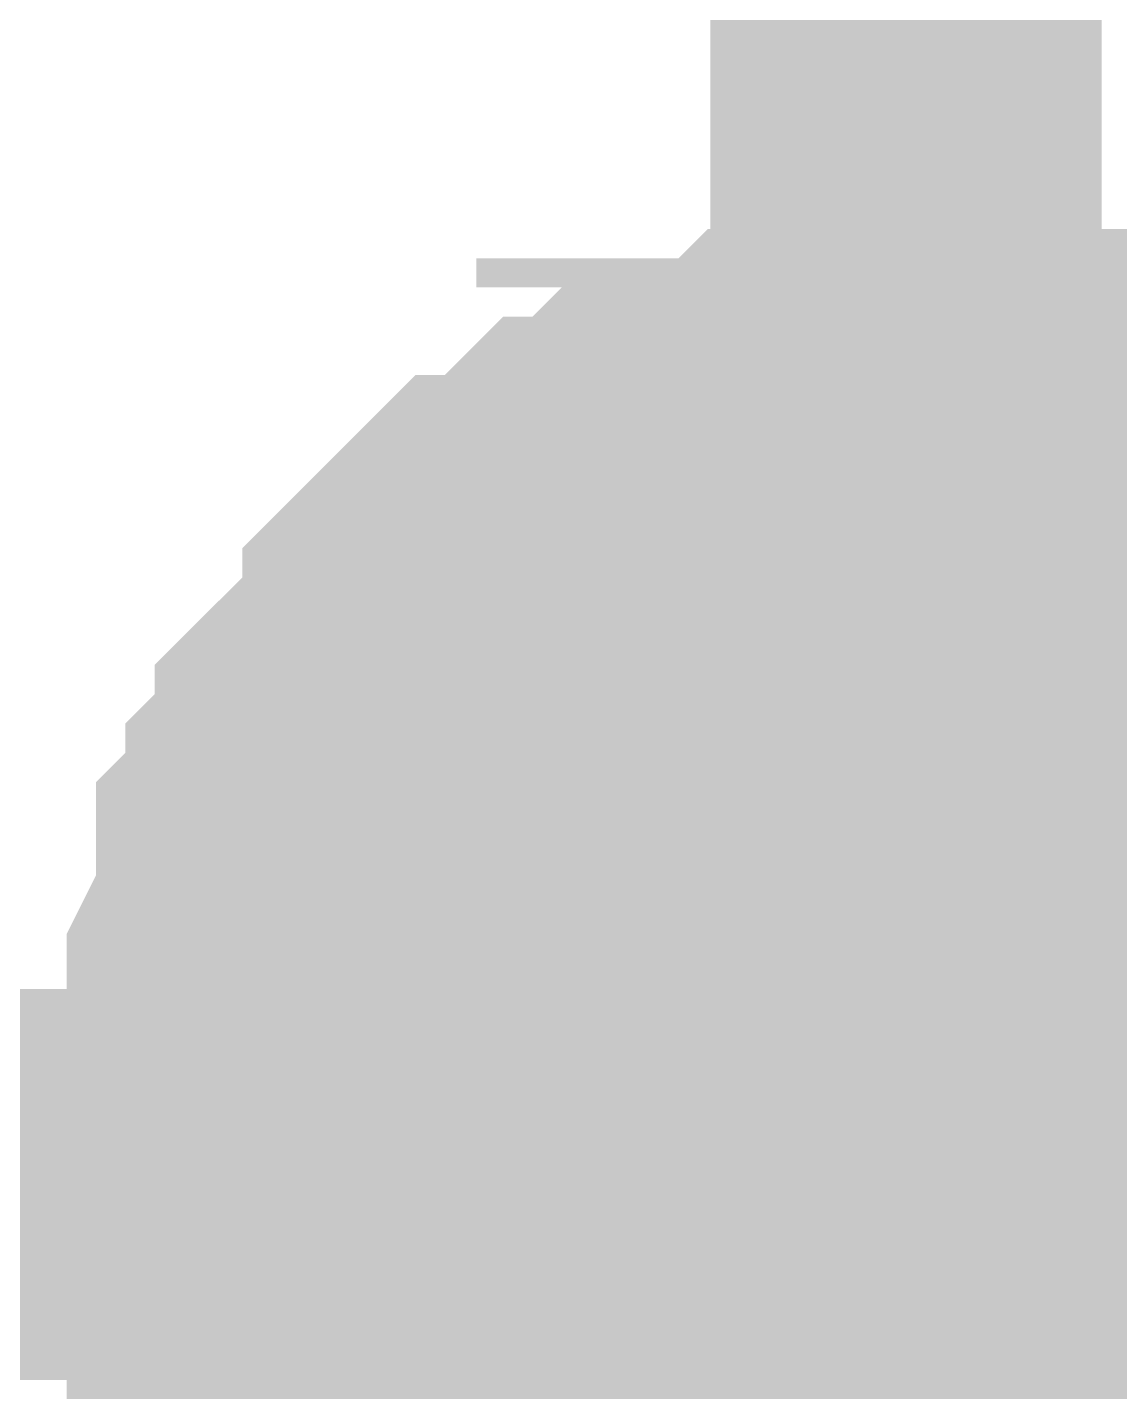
# Model space of a CAD drawing. Header units: millimetres. Extents: x 0 to 800, y 0 to 567.
# Drawn here: x 245.898 to 246.734, y 47.909 to 48.955 of the extents above; entities that cross this region are included whole.
import ezdxf

# ---------------------------------------------------------------- set-up
doc = ezdxf.new("R2010")
doc.units = ezdxf.units.MM
doc.layers.add('Sheet', color=255, linetype='Continuous')

msp = doc.modelspace()

# ---------------------------------------------------------------- linework, layer by layer
at = {"layer": 'Sheet'}
for points, const_width in [([(237.3645, 70.1081), (246.5706, 70.1081), (246.5706, 48.1349), (246.5706, 48.0678)], 0.2997), ([(246.5706, 48.1349), (258.5766, 48.1349), (258.5766, 57.5872)], 0.2997), ([(246.0778, 48.1349), (246.0778, 48.1573), (246.0778, 48.1797), (246.0778, 48.2021), (246.0778, 48.2245), (246.1002, 48.2693), (246.1002, 48.2917), (246.1002, 48.3141), (246.1226, 48.3365), (246.1226, 48.3589), (246.145, 48.3813), (246.145, 48.4037), (246.1674, 48.4261), (246.1674, 48.4261), (246.1898, 48.4485), (246.2122, 48.4709), (246.2122, 48.4933), (246.2346, 48.5157), (246.257, 48.5381), (246.2794, 48.5381), (246.3018, 48.5605), (246.3242, 48.5829), (246.3466, 48.5829), (246.369, 48.6053), (246.3914, 48.6053), (246.3914, 48.6277), (246.4362, 48.6277), (246.4586, 48.6277), (246.481, 48.6501), (246.5034, 48.6501), (246.5258, 48.6501), (246.5482, 48.6501), (246.5706, 48.6501)], 0.2997), ([(246.0778, 48.1349), (246.0778, 48.1573), (246.0778, 48.1797), (246.0778, 48.2021), (246.0778, 48.2245), (246.1002, 48.2693), (246.1002, 48.2917), (246.1002, 48.3141), (246.1226, 48.3365), (246.1226, 48.3589), (246.145, 48.3813), (246.145, 48.4037), (246.1674, 48.4261), (246.1674, 48.4261), (246.1898, 48.4485), (246.2122, 48.4709), (246.2122, 48.4933), (246.2346, 48.5157), (246.257, 48.5381), (246.2794, 48.5381), (246.3018, 48.5605), (246.3242, 48.5829), (246.3466, 48.5829), (246.369, 48.6053), (246.3914, 48.6053), (246.3914, 48.6277), (246.4362, 48.6277), (246.4586, 48.6277), (246.481, 48.6501), (246.5034, 48.6501), (246.5258, 48.6501), (246.5482, 48.6501), (246.5706, 48.6501)], 0.2997), ([(246.0778, 48.1349), (246.0778, 48.1573), (246.0778, 48.1797), (246.0778, 48.2021), (246.0778, 48.2245), (246.1002, 48.2693), (246.1002, 48.2917), (246.1002, 48.3141), (246.1226, 48.3365), (246.1226, 48.3589), (246.145, 48.3813), (246.145, 48.4037), (246.1674, 48.4261), (246.1674, 48.4261), (246.1898, 48.4485), (246.2122, 48.4709), (246.2122, 48.4933), (246.2346, 48.5157), (246.257, 48.5381), (246.2794, 48.5381), (246.3018, 48.5605), (246.3242, 48.5829), (246.3466, 48.5829), (246.369, 48.6053), (246.3914, 48.6053), (246.3914, 48.6277), (246.4362, 48.6277), (246.4586, 48.6277), (246.481, 48.6501), (246.5034, 48.6501), (246.5258, 48.6501), (246.5482, 48.6501), (246.5706, 48.6501)], 0.2997), ([(246.0778, 48.1349), (246.0778, 48.1573), (246.0778, 48.1797), (246.0778, 48.2021), (246.0778, 48.2245), (246.1002, 48.2693), (246.1002, 48.2917), (246.1002, 48.3141), (246.1226, 48.3365), (246.1226, 48.3589), (246.145, 48.3813), (246.145, 48.4037), (246.1674, 48.4261), (246.1674, 48.4261), (246.1898, 48.4485), (246.2122, 48.4709), (246.2122, 48.4933), (246.2346, 48.5157), (246.257, 48.5381), (246.2794, 48.5381), (246.3018, 48.5605), (246.3242, 48.5829), (246.3466, 48.5829), (246.369, 48.6053), (246.3914, 48.6053), (246.3914, 48.6277), (246.4362, 48.6277), (246.4586, 48.6277), (246.481, 48.6501), (246.5034, 48.6501), (246.5258, 48.6501), (246.5482, 48.6501), (246.5706, 48.6501)], 0.2997), ([(246.5706, 48.6501), (246.5706, 48.6501)], 0.2997), ([(246.5706, 48.6501), (246.593, 48.6501), (246.6154, 48.6501), (246.6602, 48.6501), (246.6826, 48.6501), (246.705, 48.6277), (246.7274, 48.6277), (246.7498, 48.6277), (246.7722, 48.6053), (246.7946, 48.6053), (246.817, 48.5829), (246.8394, 48.5829), (246.8618, 48.5605), (246.8842, 48.5381), (246.9066, 48.5381)], 0.2997), ([(246.5706, 48.6501), (246.5706, 48.6501)], 0.2997), ([(246.5706, 48.6501), (246.593, 48.6501), (246.6154, 48.6501), (246.6602, 48.6501), (246.6826, 48.6501), (246.705, 48.6277), (246.7274, 48.6277), (246.7498, 48.6277), (246.7722, 48.6053), (246.7946, 48.6053), (246.817, 48.5829), (246.8394, 48.5829), (246.8618, 48.5605), (246.8842, 48.5381), (246.9066, 48.5381)], 0.2997), ([(246.5706, 48.6501), (246.5706, 48.6501)], 0.2997), ([(246.5706, 48.6501), (246.593, 48.6501), (246.6154, 48.6501), (246.6602, 48.6501), (246.6826, 48.6501), (246.705, 48.6277), (246.7274, 48.6277), (246.7498, 48.6277), (246.7722, 48.6053), (246.7946, 48.6053), (246.817, 48.5829), (246.8394, 48.5829), (246.8618, 48.5605), (246.8842, 48.5381), (246.9066, 48.5381)], 0.2997), ([(246.5706, 48.6501), (246.5706, 48.6501)], 0.2997), ([(246.5706, 48.6501), (246.593, 48.6501), (246.6154, 48.6501), (246.6602, 48.6501), (246.6826, 48.6501), (246.705, 48.6277), (246.7274, 48.6277), (246.7498, 48.6277), (246.7722, 48.6053), (246.7946, 48.6053), (246.817, 48.5829), (246.8394, 48.5829), (246.8618, 48.5605), (246.8842, 48.5381), (246.9066, 48.5381)], 0.2997), ([(246.0778, 48.0678), (246.0778, 48.0902), (246.0778, 48.1125), (246.0778, 48.1573), (246.0778, 48.1797), (246.1002, 48.2021), (246.1002, 48.2245), (246.1002, 48.2469), (246.1226, 48.2693), (246.1226, 48.2917), (246.145, 48.3141), (246.145, 48.3365), (246.1674, 48.3589), (246.1674, 48.3813), (246.1898, 48.4037), (246.2122, 48.4261), (246.2122, 48.4261), (246.2346, 48.4485), (246.257, 48.4709), (246.2794, 48.4933), (246.3018, 48.4933), (246.3242, 48.5157), (246.3466, 48.5157), (246.369, 48.5381), (246.3914, 48.5381), (246.3914, 48.5605), (246.4362, 48.5605), (246.4586, 48.5605), (246.481, 48.5829), (246.5034, 48.5829), (246.5258, 48.5829), (246.5482, 48.5829), (246.5706, 48.5829)], 0.2997), ([(246.0778, 48.0678), (246.0778, 48.0902), (246.0778, 48.1125), (246.0778, 48.1573), (246.0778, 48.1797), (246.1002, 48.2021), (246.1002, 48.2245), (246.1002, 48.2469), (246.1226, 48.2693), (246.1226, 48.2917), (246.145, 48.3141), (246.145, 48.3365), (246.1674, 48.3589), (246.1674, 48.3813), (246.1898, 48.4037), (246.2122, 48.4261), (246.2122, 48.4261), (246.2346, 48.4485), (246.257, 48.4709), (246.2794, 48.4933), (246.3018, 48.4933), (246.3242, 48.5157), (246.3466, 48.5157), (246.369, 48.5381), (246.3914, 48.5381), (246.3914, 48.5605), (246.4362, 48.5605), (246.4586, 48.5605), (246.481, 48.5829), (246.5034, 48.5829), (246.5258, 48.5829), (246.5482, 48.5829), (246.5706, 48.5829)], 0.2997), ([(246.0778, 48.0678), (246.0778, 48.0902), (246.0778, 48.1125), (246.0778, 48.1573), (246.0778, 48.1797), (246.1002, 48.2021), (246.1002, 48.2245), (246.1002, 48.2469), (246.1226, 48.2693), (246.1226, 48.2917), (246.145, 48.3141), (246.145, 48.3365), (246.1674, 48.3589), (246.1674, 48.3813), (246.1898, 48.4037), (246.2122, 48.4261), (246.2122, 48.4261), (246.2346, 48.4485), (246.257, 48.4709), (246.2794, 48.4933), (246.3018, 48.4933), (246.3242, 48.5157), (246.3466, 48.5157), (246.369, 48.5381), (246.3914, 48.5381), (246.3914, 48.5605), (246.4362, 48.5605), (246.4586, 48.5605), (246.481, 48.5829), (246.5034, 48.5829), (246.5258, 48.5829), (246.5482, 48.5829), (246.5706, 48.5829)], 0.2997), ([(246.0778, 48.0678), (246.0778, 48.0902), (246.0778, 48.1125), (246.0778, 48.1573), (246.0778, 48.1797), (246.1002, 48.2021), (246.1002, 48.2245), (246.1002, 48.2469), (246.1226, 48.2693), (246.1226, 48.2917), (246.145, 48.3141), (246.145, 48.3365), (246.1674, 48.3589), (246.1674, 48.3813), (246.1898, 48.4037), (246.2122, 48.4261), (246.2122, 48.4261), (246.2346, 48.4485), (246.257, 48.4709), (246.2794, 48.4933), (246.3018, 48.4933), (246.3242, 48.5157), (246.3466, 48.5157), (246.369, 48.5381), (246.3914, 48.5381), (246.3914, 48.5605), (246.4362, 48.5605), (246.4586, 48.5605), (246.481, 48.5829), (246.5034, 48.5829), (246.5258, 48.5829), (246.5482, 48.5829), (246.5706, 48.5829)], 0.2997), ([(246.0778, 48.0678), (246.0778, 48.0902), (246.0778, 48.1125), (246.0778, 48.1573), (246.0778, 48.1797), (246.1002, 48.2021), (246.1002, 48.2245), (246.1002, 48.2469), (246.1226, 48.2693), (246.1226, 48.2917), (246.145, 48.3141), (246.145, 48.3365), (246.1674, 48.3589), (246.1674, 48.3813), (246.1898, 48.4037), (246.2122, 48.4261), (246.2122, 48.4261), (246.2346, 48.4485), (246.257, 48.4709), (246.2794, 48.4933), (246.3018, 48.4933), (246.3242, 48.5157), (246.3466, 48.5157), (246.369, 48.5381), (246.3914, 48.5381), (246.3914, 48.5605), (246.4362, 48.5605), (246.4586, 48.5605), (246.481, 48.5829), (246.5034, 48.5829), (246.5258, 48.5829), (246.5482, 48.5829), (246.5706, 48.5829)], 0.2997), ([(246.0778, 48.0678), (246.0778, 48.0902), (246.0778, 48.1125), (246.0778, 48.1573), (246.0778, 48.1797), (246.1002, 48.2021), (246.1002, 48.2245), (246.1002, 48.2469), (246.1226, 48.2693), (246.1226, 48.2917), (246.145, 48.3141), (246.145, 48.3365), (246.1674, 48.3589), (246.1674, 48.3813), (246.1898, 48.4037), (246.2122, 48.4261), (246.2122, 48.4261), (246.2346, 48.4485), (246.257, 48.4709), (246.2794, 48.4933), (246.3018, 48.4933), (246.3242, 48.5157), (246.3466, 48.5157), (246.369, 48.5381), (246.3914, 48.5381), (246.3914, 48.5605), (246.4362, 48.5605), (246.4586, 48.5605), (246.481, 48.5829), (246.5034, 48.5829), (246.5258, 48.5829), (246.5482, 48.5829), (246.5706, 48.5829)], 0.2997), ([(246.5706, 48.5829), (246.5706, 48.5829)], 0.2997), ([(246.5706, 48.5829), (246.593, 48.5829), (246.6154, 48.5829), (246.6602, 48.5829), (246.6826, 48.5829), (246.705, 48.5605), (246.7274, 48.5605), (246.7498, 48.5605), (246.7722, 48.5381), (246.7946, 48.5381), (246.817, 48.5157), (246.8394, 48.5157), (246.8618, 48.4933), (246.8842, 48.4933), (246.9066, 48.4709)], 0.2997), ([(246.5706, 48.5829), (246.5706, 48.5829)], 0.2997), ([(246.5706, 48.5829), (246.593, 48.5829), (246.6154, 48.5829), (246.6602, 48.5829), (246.6826, 48.5829), (246.705, 48.5605), (246.7274, 48.5605), (246.7498, 48.5605), (246.7722, 48.5381), (246.7946, 48.5381), (246.817, 48.5157), (246.8394, 48.5157), (246.8618, 48.4933), (246.8842, 48.4933), (246.9066, 48.4709)], 0.2997), ([(246.5706, 48.5829), (246.5706, 48.5829)], 0.2997), ([(246.5706, 48.5829), (246.593, 48.5829), (246.6154, 48.5829), (246.6602, 48.5829), (246.6826, 48.5829), (246.705, 48.5605), (246.7274, 48.5605), (246.7498, 48.5605), (246.7722, 48.5381), (246.7946, 48.5381), (246.817, 48.5157), (246.8394, 48.5157), (246.8618, 48.4933), (246.8842, 48.4933), (246.9066, 48.4709)], 0.2997), ([(246.5706, 48.5829), (246.5706, 48.5829)], 0.2997), ([(246.5706, 48.5829), (246.593, 48.5829), (246.6154, 48.5829), (246.6602, 48.5829), (246.6826, 48.5829), (246.705, 48.5605), (246.7274, 48.5605), (246.7498, 48.5605), (246.7722, 48.5381), (246.7946, 48.5381), (246.817, 48.5157), (246.8394, 48.5157), (246.8618, 48.4933), (246.8842, 48.4933), (246.9066, 48.4709)], 0.2997), ([(246.5706, 48.5829), (246.5706, 48.5829)], 0.2997), ([(246.5706, 48.5829), (246.593, 48.5829), (246.6154, 48.5829), (246.6602, 48.5829), (246.6826, 48.5829), (246.705, 48.5605), (246.7274, 48.5605), (246.7498, 48.5605), (246.7722, 48.5381), (246.7946, 48.5381), (246.817, 48.5157), (246.8394, 48.5157), (246.8618, 48.4933), (246.8842, 48.4933), (246.9066, 48.4709)], 0.2997), ([(246.5706, 48.5829), (246.5706, 48.5829)], 0.2997), ([(246.5706, 48.5829), (246.593, 48.5829), (246.6154, 48.5829), (246.6602, 48.5829), (246.6826, 48.5829), (246.705, 48.5605), (246.7274, 48.5605), (246.7498, 48.5605), (246.7722, 48.5381), (246.7946, 48.5381), (246.817, 48.5157), (246.8394, 48.5157), (246.8618, 48.4933), (246.8842, 48.4933), (246.9066, 48.4709)], 0.2997), ([(246.0778, 48.1349), (246.0778, 48.1573), (246.0778, 48.1797), (246.0778, 48.2021), (246.0778, 48.2245), (246.1002, 48.2693), (246.1002, 48.2917), (246.1002, 48.3141), (246.1226, 48.3365), (246.1226, 48.3589), (246.145, 48.3813), (246.145, 48.4037), (246.1674, 48.4261), (246.1674, 48.4261), (246.1898, 48.4485), (246.2122, 48.4709), (246.2122, 48.4933), (246.2346, 48.5157), (246.257, 48.5381), (246.2794, 48.5381), (246.3018, 48.5605), (246.3242, 48.5829), (246.3466, 48.5829), (246.369, 48.6053), (246.3914, 48.6053), (246.3914, 48.6277), (246.4362, 48.6277), (246.4586, 48.6277), (246.481, 48.6501), (246.5034, 48.6501), (246.5258, 48.6501), (246.5482, 48.6501), (246.5706, 48.6501)], 0.0991), ([(246.0778, 48.1349), (246.0778, 48.1573), (246.0778, 48.1797), (246.0778, 48.2021), (246.0778, 48.2245), (246.1002, 48.2693), (246.1002, 48.2917), (246.1002, 48.3141), (246.1226, 48.3365), (246.1226, 48.3589), (246.145, 48.3813), (246.145, 48.4037), (246.1674, 48.4261), (246.1674, 48.4261), (246.1898, 48.4485), (246.2122, 48.4709), (246.2122, 48.4933), (246.2346, 48.5157), (246.257, 48.5381), (246.2794, 48.5381), (246.3018, 48.5605), (246.3242, 48.5829), (246.3466, 48.5829), (246.369, 48.6053), (246.3914, 48.6053), (246.3914, 48.6277), (246.4362, 48.6277), (246.4586, 48.6277), (246.481, 48.6501), (246.5034, 48.6501), (246.5258, 48.6501), (246.5482, 48.6501), (246.5706, 48.6501)], 0.0991), ([(246.0778, 48.1349), (246.0778, 48.1573), (246.0778, 48.1797), (246.0778, 48.2021), (246.0778, 48.2245), (246.1002, 48.2693), (246.1002, 48.2917), (246.1002, 48.3141), (246.1226, 48.3365), (246.1226, 48.3589), (246.145, 48.3813), (246.145, 48.4037), (246.1674, 48.4261), (246.1674, 48.4261), (246.1898, 48.4485), (246.2122, 48.4709), (246.2122, 48.4933), (246.2346, 48.5157), (246.257, 48.5381), (246.2794, 48.5381), (246.3018, 48.5605), (246.3242, 48.5829), (246.3466, 48.5829), (246.369, 48.6053), (246.3914, 48.6053), (246.3914, 48.6277), (246.4362, 48.6277), (246.4586, 48.6277), (246.481, 48.6501), (246.5034, 48.6501), (246.5258, 48.6501), (246.5482, 48.6501), (246.5706, 48.6501)], 0.0991), ([(246.0778, 48.1349), (246.0778, 48.1573), (246.0778, 48.1797), (246.0778, 48.2021), (246.0778, 48.2245), (246.1002, 48.2693), (246.1002, 48.2917), (246.1002, 48.3141), (246.1226, 48.3365), (246.1226, 48.3589), (246.145, 48.3813), (246.145, 48.4037), (246.1674, 48.4261), (246.1674, 48.4261), (246.1898, 48.4485), (246.2122, 48.4709), (246.2122, 48.4933), (246.2346, 48.5157), (246.257, 48.5381), (246.2794, 48.5381), (246.3018, 48.5605), (246.3242, 48.5829), (246.3466, 48.5829), (246.369, 48.6053), (246.3914, 48.6053), (246.3914, 48.6277), (246.4362, 48.6277), (246.4586, 48.6277), (246.481, 48.6501), (246.5034, 48.6501), (246.5258, 48.6501), (246.5482, 48.6501), (246.5706, 48.6501)], 0.0991), ([(246.5706, 48.6501), (246.5706, 48.6501)], 0.0991), ([(246.5706, 48.6501), (246.593, 48.6501), (246.6154, 48.6501), (246.6602, 48.6501), (246.6826, 48.6501), (246.705, 48.6277), (246.7274, 48.6277), (246.7498, 48.6277), (246.7722, 48.6053), (246.7946, 48.6053)], 0.0991), ([(246.5706, 48.6501), (246.5706, 48.6501)], 0.0991), ([(246.5706, 48.6501), (246.593, 48.6501), (246.6154, 48.6501), (246.6602, 48.6501), (246.6826, 48.6501), (246.705, 48.6277), (246.7274, 48.6277), (246.7498, 48.6277), (246.7722, 48.6053), (246.7946, 48.6053)], 0.0991), ([(246.5706, 48.6501), (246.5706, 48.6501)], 0.0991), ([(246.5706, 48.6501), (246.593, 48.6501), (246.6154, 48.6501), (246.6602, 48.6501), (246.6826, 48.6501), (246.705, 48.6277), (246.7274, 48.6277), (246.7498, 48.6277), (246.7722, 48.6053), (246.7946, 48.6053)], 0.0991), ([(246.5706, 48.6501), (246.5706, 48.6501)], 0.0991), ([(246.5706, 48.6501), (246.593, 48.6501), (246.6154, 48.6501), (246.6602, 48.6501), (246.6826, 48.6501), (246.705, 48.6277), (246.7274, 48.6277), (246.7498, 48.6277), (246.7722, 48.6053), (246.7946, 48.6053)], 0.0991), ([(246.0778, 48.0678), (246.0778, 48.0902), (246.0778, 48.1125), (246.0778, 48.1573), (246.0778, 48.1797), (246.1002, 48.2021), (246.1002, 48.2245), (246.1002, 48.2469), (246.1226, 48.2693), (246.1226, 48.2917), (246.145, 48.3141), (246.145, 48.3365), (246.1674, 48.3589), (246.1674, 48.3813), (246.1898, 48.4037), (246.2122, 48.4261), (246.2122, 48.4261), (246.2346, 48.4485), (246.257, 48.4709), (246.2794, 48.4933), (246.3018, 48.4933), (246.3242, 48.5157), (246.3466, 48.5157), (246.369, 48.5381), (246.3914, 48.5381), (246.3914, 48.5605), (246.4362, 48.5605), (246.4586, 48.5605), (246.481, 48.5829), (246.5034, 48.5829), (246.5258, 48.5829), (246.5482, 48.5829), (246.5706, 48.5829)], 0.0991), ([(246.0778, 48.0678), (246.0778, 48.0902), (246.0778, 48.1125), (246.0778, 48.1573), (246.0778, 48.1797), (246.1002, 48.2021), (246.1002, 48.2245), (246.1002, 48.2469), (246.1226, 48.2693), (246.1226, 48.2917), (246.145, 48.3141), (246.145, 48.3365), (246.1674, 48.3589), (246.1674, 48.3813), (246.1898, 48.4037), (246.2122, 48.4261), (246.2122, 48.4261), (246.2346, 48.4485), (246.257, 48.4709), (246.2794, 48.4933), (246.3018, 48.4933), (246.3242, 48.5157), (246.3466, 48.5157), (246.369, 48.5381), (246.3914, 48.5381), (246.3914, 48.5605), (246.4362, 48.5605), (246.4586, 48.5605), (246.481, 48.5829), (246.5034, 48.5829), (246.5258, 48.5829), (246.5482, 48.5829), (246.5706, 48.5829)], 0.0991), ([(246.0778, 48.0678), (246.0778, 48.0902), (246.0778, 48.1125), (246.0778, 48.1573), (246.0778, 48.1797), (246.1002, 48.2021), (246.1002, 48.2245), (246.1002, 48.2469), (246.1226, 48.2693), (246.1226, 48.2917), (246.145, 48.3141), (246.145, 48.3365), (246.1674, 48.3589), (246.1674, 48.3813), (246.1898, 48.4037), (246.2122, 48.4261), (246.2122, 48.4261), (246.2346, 48.4485), (246.257, 48.4709), (246.2794, 48.4933), (246.3018, 48.4933), (246.3242, 48.5157), (246.3466, 48.5157), (246.369, 48.5381), (246.3914, 48.5381), (246.3914, 48.5605), (246.4362, 48.5605), (246.4586, 48.5605), (246.481, 48.5829), (246.5034, 48.5829), (246.5258, 48.5829), (246.5482, 48.5829), (246.5706, 48.5829)], 0.0991), ([(246.0778, 48.0678), (246.0778, 48.0902), (246.0778, 48.1125), (246.0778, 48.1573), (246.0778, 48.1797), (246.1002, 48.2021), (246.1002, 48.2245), (246.1002, 48.2469), (246.1226, 48.2693), (246.1226, 48.2917), (246.145, 48.3141), (246.145, 48.3365), (246.1674, 48.3589), (246.1674, 48.3813), (246.1898, 48.4037), (246.2122, 48.4261), (246.2122, 48.4261), (246.2346, 48.4485), (246.257, 48.4709), (246.2794, 48.4933), (246.3018, 48.4933), (246.3242, 48.5157), (246.3466, 48.5157), (246.369, 48.5381), (246.3914, 48.5381), (246.3914, 48.5605), (246.4362, 48.5605), (246.4586, 48.5605), (246.481, 48.5829), (246.5034, 48.5829), (246.5258, 48.5829), (246.5482, 48.5829), (246.5706, 48.5829)], 0.0991), ([(246.0778, 48.0678), (246.0778, 48.0902), (246.0778, 48.1125), (246.0778, 48.1573), (246.0778, 48.1797), (246.1002, 48.2021), (246.1002, 48.2245), (246.1002, 48.2469), (246.1226, 48.2693), (246.1226, 48.2917), (246.145, 48.3141), (246.145, 48.3365), (246.1674, 48.3589), (246.1674, 48.3813), (246.1898, 48.4037), (246.2122, 48.4261), (246.2122, 48.4261), (246.2346, 48.4485), (246.257, 48.4709), (246.2794, 48.4933), (246.3018, 48.4933), (246.3242, 48.5157), (246.3466, 48.5157), (246.369, 48.5381), (246.3914, 48.5381), (246.3914, 48.5605), (246.4362, 48.5605), (246.4586, 48.5605), (246.481, 48.5829), (246.5034, 48.5829), (246.5258, 48.5829), (246.5482, 48.5829), (246.5706, 48.5829)], 0.0991), ([(246.0778, 48.0678), (246.0778, 48.0902), (246.0778, 48.1125), (246.0778, 48.1573), (246.0778, 48.1797), (246.1002, 48.2021), (246.1002, 48.2245), (246.1002, 48.2469), (246.1226, 48.2693), (246.1226, 48.2917), (246.145, 48.3141), (246.145, 48.3365), (246.1674, 48.3589), (246.1674, 48.3813), (246.1898, 48.4037), (246.2122, 48.4261), (246.2122, 48.4261), (246.2346, 48.4485), (246.257, 48.4709), (246.2794, 48.4933), (246.3018, 48.4933), (246.3242, 48.5157), (246.3466, 48.5157), (246.369, 48.5381), (246.3914, 48.5381), (246.3914, 48.5605), (246.4362, 48.5605), (246.4586, 48.5605), (246.481, 48.5829), (246.5034, 48.5829), (246.5258, 48.5829), (246.5482, 48.5829), (246.5706, 48.5829)], 0.0991), ([(246.5706, 48.5829), (246.5706, 48.5829)], 0.0991), ([(246.5706, 48.5829), (246.593, 48.5829), (246.6154, 48.5829), (246.6602, 48.5829), (246.6826, 48.5829), (246.705, 48.5605), (246.7274, 48.5605), (246.7498, 48.5605), (246.7722, 48.5381), (246.7946, 48.5381)], 0.0991), ([(246.5706, 48.5829), (246.5706, 48.5829)], 0.0991), ([(246.5706, 48.5829), (246.593, 48.5829), (246.6154, 48.5829), (246.6602, 48.5829), (246.6826, 48.5829), (246.705, 48.5605), (246.7274, 48.5605), (246.7498, 48.5605), (246.7722, 48.5381), (246.7946, 48.5381)], 0.0991), ([(246.5706, 48.5829), (246.5706, 48.5829)], 0.0991), ([(246.5706, 48.5829), (246.593, 48.5829), (246.6154, 48.5829), (246.6602, 48.5829), (246.6826, 48.5829), (246.705, 48.5605), (246.7274, 48.5605), (246.7498, 48.5605), (246.7722, 48.5381), (246.7946, 48.5381)], 0.0991), ([(246.5706, 48.5829), (246.5706, 48.5829)], 0.0991), ([(246.5706, 48.5829), (246.593, 48.5829), (246.6154, 48.5829), (246.6602, 48.5829), (246.6826, 48.5829), (246.705, 48.5605), (246.7274, 48.5605), (246.7498, 48.5605), (246.7722, 48.5381), (246.7946, 48.5381)], 0.0991), ([(246.5706, 48.5829), (246.5706, 48.5829)], 0.0991), ([(246.5706, 48.5829), (246.593, 48.5829), (246.6154, 48.5829), (246.6602, 48.5829), (246.6826, 48.5829), (246.705, 48.5605), (246.7274, 48.5605), (246.7498, 48.5605), (246.7722, 48.5381), (246.7946, 48.5381)], 0.0991), ([(246.5706, 48.5829), (246.5706, 48.5829)], 0.0991), ([(246.5706, 48.5829), (246.593, 48.5829), (246.6154, 48.5829), (246.6602, 48.5829), (246.6826, 48.5829), (246.705, 48.5605), (246.7274, 48.5605), (246.7498, 48.5605), (246.7722, 48.5381), (246.7946, 48.5381)], 0.0991), ([(246.2346, 47.7542), (246.2122, 47.7766), (246.2122, 47.7766), (246.1898, 47.799), (246.1674, 47.8214), (246.1674, 47.8438), (246.145, 47.8662), (246.145, 47.8886), (246.1226, 47.911), (246.1226, 47.9334), (246.1002, 47.9558), (246.1002, 47.9782), (246.1002, 48.0006), (246.0778, 48.023), (246.0778, 48.0454), (246.0778, 48.0902), (246.0778, 48.1125), (246.0778, 48.1349)], 0.2997), ([(246.0778, 48.1349), (246.0778, 48.1349)], 0.2997), ([(246.2346, 47.7542), (246.2122, 47.7766), (246.2122, 47.7766), (246.1898, 47.799), (246.1674, 47.8214), (246.1674, 47.8438), (246.145, 47.8662), (246.145, 47.8886), (246.1226, 47.911), (246.1226, 47.9334), (246.1002, 47.9558), (246.1002, 47.9782), (246.1002, 48.0006), (246.0778, 48.023), (246.0778, 48.0454), (246.0778, 48.0902), (246.0778, 48.1125), (246.0778, 48.1349)], 0.2997), ([(246.0778, 48.1349), (246.0778, 48.1349)], 0.2997), ([(246.2346, 47.7542), (246.2122, 47.7766), (246.2122, 47.7766), (246.1898, 47.799), (246.1674, 47.8214), (246.1674, 47.8438), (246.145, 47.8662), (246.145, 47.8886), (246.1226, 47.911), (246.1226, 47.9334), (246.1002, 47.9558), (246.1002, 47.9782), (246.1002, 48.0006), (246.0778, 48.023), (246.0778, 48.0454), (246.0778, 48.0902), (246.0778, 48.1125), (246.0778, 48.1349)], 0.2997), ([(246.0778, 48.1349), (246.0778, 48.1349)], 0.2997), ([(246.2346, 47.7542), (246.2122, 47.7766), (246.2122, 47.7766), (246.1898, 47.799), (246.1674, 47.8214), (246.1674, 47.8438), (246.145, 47.8662), (246.145, 47.8886), (246.1226, 47.911), (246.1226, 47.9334), (246.1002, 47.9558), (246.1002, 47.9782), (246.1002, 48.0006), (246.0778, 48.023), (246.0778, 48.0454), (246.0778, 48.0902), (246.0778, 48.1125), (246.0778, 48.1349)], 0.2997), ([(246.0778, 48.1349), (246.0778, 48.1349)], 0.2997), ([(240.9708, 48.0678), (246.5706, 48.0678)], 0.2997), ([(246.1674, 47.7542), (246.1674, 47.7766), (246.145, 47.799), (246.145, 47.8214), (246.1226, 47.8438), (246.1226, 47.8662), (246.1002, 47.8886), (246.1002, 47.911), (246.1002, 47.9334), (246.0778, 47.9558), (246.0778, 47.9782), (246.0778, 48.023), (246.0778, 48.0454), (246.0778, 48.0678)], 0.2997), ([(246.0778, 48.0678), (246.0778, 48.0678)], 0.2997), ([(246.1674, 47.7542), (246.1674, 47.7766), (246.145, 47.799), (246.145, 47.8214), (246.1226, 47.8438), (246.1226, 47.8662), (246.1002, 47.8886), (246.1002, 47.911), (246.1002, 47.9334), (246.0778, 47.9558), (246.0778, 47.9782), (246.0778, 48.023), (246.0778, 48.0454), (246.0778, 48.0678)], 0.2997), ([(246.0778, 48.0678), (246.0778, 48.0678)], 0.2997), ([(246.1674, 47.7542), (246.1674, 47.7766), (246.145, 47.799), (246.145, 47.8214), (246.1226, 47.8438), (246.1226, 47.8662), (246.1002, 47.8886), (246.1002, 47.911), (246.1002, 47.9334), (246.0778, 47.9558), (246.0778, 47.9782), (246.0778, 48.023), (246.0778, 48.0454), (246.0778, 48.0678)], 0.2997), ([(246.0778, 48.0678), (246.0778, 48.0678)], 0.2997), ([(246.1674, 47.7542), (246.1674, 47.7766), (246.145, 47.799), (246.145, 47.8214), (246.1226, 47.8438), (246.1226, 47.8662), (246.1002, 47.8886), (246.1002, 47.911), (246.1002, 47.9334), (246.0778, 47.9558), (246.0778, 47.9782), (246.0778, 48.023), (246.0778, 48.0454), (246.0778, 48.0678)], 0.2997), ([(246.0778, 48.0678), (246.0778, 48.0678)], 0.2997), ([(246.1674, 47.7542), (246.1674, 47.7766), (246.145, 47.799), (246.145, 47.8214), (246.1226, 47.8438), (246.1226, 47.8662), (246.1002, 47.8886), (246.1002, 47.911), (246.1002, 47.9334), (246.0778, 47.9558), (246.0778, 47.9782), (246.0778, 48.023), (246.0778, 48.0454), (246.0778, 48.0678)], 0.2997), ([(246.0778, 48.0678), (246.0778, 48.0678)], 0.2997), ([(246.1674, 47.7542), (246.1674, 47.7766), (246.145, 47.799), (246.145, 47.8214), (246.1226, 47.8438), (246.1226, 47.8662), (246.1002, 47.8886), (246.1002, 47.911), (246.1002, 47.9334), (246.0778, 47.9558), (246.0778, 47.9782), (246.0778, 48.023), (246.0778, 48.0454), (246.0778, 48.0678)], 0.2997), ([(246.0778, 48.0678), (246.0778, 48.0678)], 0.2997), ([(246.5706, 38.4811), (246.5706, 48.0678)], 0.2997), ([(246.1674, 47.8438), (246.145, 47.8662), (246.145, 47.8886), (246.1226, 47.911), (246.1226, 47.9334), (246.1002, 47.9558), (246.1002, 47.9782), (246.1002, 48.0006), (246.0778, 48.023), (246.0778, 48.0454), (246.0778, 48.0902), (246.0778, 48.1125), (246.0778, 48.1349)], 0.0991), ([(246.0778, 48.1349), (246.0778, 48.1349)], 0.0991), ([(246.1674, 47.8438), (246.145, 47.8662), (246.145, 47.8886), (246.1226, 47.911), (246.1226, 47.9334), (246.1002, 47.9558), (246.1002, 47.9782), (246.1002, 48.0006), (246.0778, 48.023), (246.0778, 48.0454), (246.0778, 48.0902), (246.0778, 48.1125), (246.0778, 48.1349)], 0.0991), ([(246.0778, 48.1349), (246.0778, 48.1349)], 0.0991), ([(246.1674, 47.8438), (246.145, 47.8662), (246.145, 47.8886), (246.1226, 47.911), (246.1226, 47.9334), (246.1002, 47.9558), (246.1002, 47.9782), (246.1002, 48.0006), (246.0778, 48.023), (246.0778, 48.0454), (246.0778, 48.0902), (246.0778, 48.1125), (246.0778, 48.1349)], 0.0991), ([(246.0778, 48.1349), (246.0778, 48.1349)], 0.0991), ([(246.1674, 47.8438), (246.145, 47.8662), (246.145, 47.8886), (246.1226, 47.911), (246.1226, 47.9334), (246.1002, 47.9558), (246.1002, 47.9782), (246.1002, 48.0006), (246.0778, 48.023), (246.0778, 48.0454), (246.0778, 48.0902), (246.0778, 48.1125), (246.0778, 48.1349)], 0.0991), ([(246.0778, 48.1349), (246.0778, 48.1349)], 0.0991), ([(246.1226, 47.8438), (246.1226, 47.8662), (246.1002, 47.8886), (246.1002, 47.911), (246.1002, 47.9334), (246.0778, 47.9558), (246.0778, 47.9782), (246.0778, 48.023), (246.0778, 48.0454), (246.0778, 48.0678)], 0.0991), ([(246.0778, 48.0678), (246.0778, 48.0678)], 0.0991), ([(246.1226, 47.8438), (246.1226, 47.8662), (246.1002, 47.8886), (246.1002, 47.911), (246.1002, 47.9334), (246.0778, 47.9558), (246.0778, 47.9782), (246.0778, 48.023), (246.0778, 48.0454), (246.0778, 48.0678)], 0.0991), ([(246.0778, 48.0678), (246.0778, 48.0678)], 0.0991), ([(246.1226, 47.8438), (246.1226, 47.8662), (246.1002, 47.8886), (246.1002, 47.911), (246.1002, 47.9334), (246.0778, 47.9558), (246.0778, 47.9782), (246.0778, 48.023), (246.0778, 48.0454), (246.0778, 48.0678)], 0.0991), ([(246.0778, 48.0678), (246.0778, 48.0678)], 0.0991), ([(246.1226, 47.8438), (246.1226, 47.8662), (246.1002, 47.8886), (246.1002, 47.911), (246.1002, 47.9334), (246.0778, 47.9558), (246.0778, 47.9782), (246.0778, 48.023), (246.0778, 48.0454), (246.0778, 48.0678)], 0.0991), ([(246.0778, 48.0678), (246.0778, 48.0678)], 0.0991), ([(246.1226, 47.8438), (246.1226, 47.8662), (246.1002, 47.8886), (246.1002, 47.911), (246.1002, 47.9334), (246.0778, 47.9558), (246.0778, 47.9782), (246.0778, 48.023), (246.0778, 48.0454), (246.0778, 48.0678)], 0.0991), ([(246.0778, 48.0678), (246.0778, 48.0678)], 0.0991), ([(246.1226, 47.8438), (246.1226, 47.8662), (246.1002, 47.8886), (246.1002, 47.911), (246.1002, 47.9334), (246.0778, 47.9558), (246.0778, 47.9782), (246.0778, 48.023), (246.0778, 48.0454), (246.0778, 48.0678)], 0.0991), ([(246.0778, 48.0678), (246.0778, 48.0678)], 0.0991)]:
    msp.add_lwpolyline(points, dxfattribs=dict(at, const_width=const_width))
at = {"layer": 'Sheet', "const_width": 0.508}
for points in [[(246.314, 48.138, 1), (246.822, 48.138, 1)], [(246.314, 48.0739, 1), (246.822, 48.0739, 1)]]:
    msp.add_lwpolyline(points, format="xyb", close=True, dxfattribs=at)

doc.saveas('drawing.dxf')
